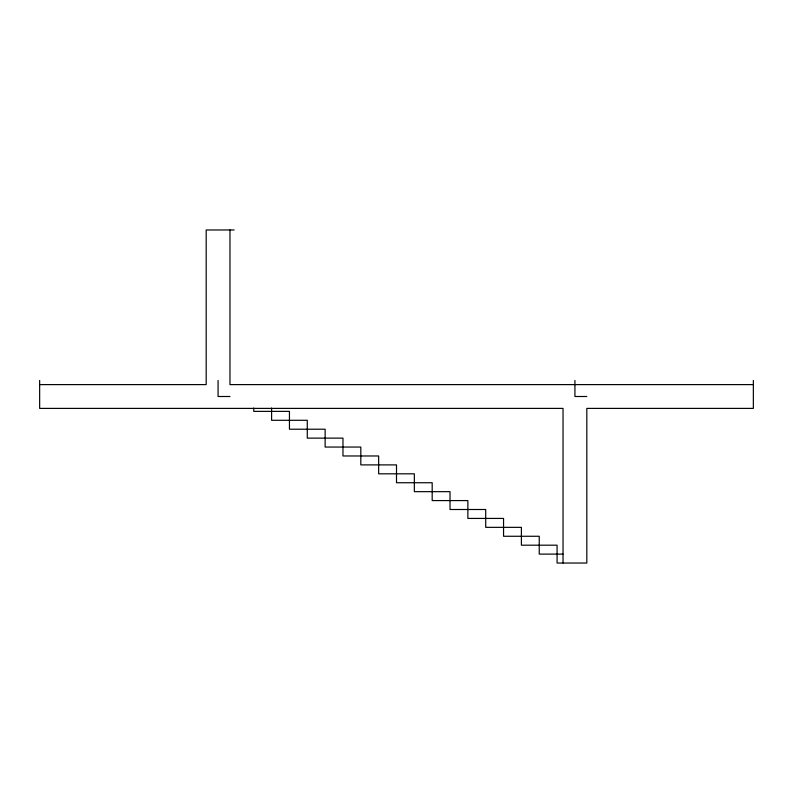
<?xml version="1.0" encoding="UTF-8"?>
<svg xmlns="http://www.w3.org/2000/svg" width="793" height="793" viewBox="0 0 793 793"><rect width="100%" height="100%" fill="white"/><g stroke="black" fill="none" stroke-linecap="round" stroke-linejoin="round"><path stroke-width="1.19" d="M234.133 229.97L206.18 229.97L206.18 384.605L39.65 384.605M753.35 384.605L229.97 384.605L229.97 229.97M229.97 396.5L218.075 396.5L218.075 380.442M586.82 396.5L574.925 396.5L574.925 380.442M563.03 554.109L539.24 554.109L539.24 536.266L503.555 536.266L503.555 518.424L467.87 518.424L467.87 500.581L432.185 500.581L432.185 482.739L396.5 482.739L396.5 464.896L360.815 464.896L360.815 447.054L325.13 447.054L325.13 429.211L289.445 429.211L289.445 411.369L253.76 411.369L253.76 408.018M753.35 380.442L753.35 408.395L586.82 408.395L586.82 563.03L557.082 563.03L557.082 545.188L521.398 545.188L521.398 527.345L485.712 527.345L485.712 509.502L450.027 509.502L450.027 491.66L414.342 491.66L414.342 473.817L378.657 473.817L378.657 455.975L342.972 455.975L342.972 438.132L307.287 438.132L307.287 420.29L271.602 420.29L271.602 408.018M563.03 563.03L563.03 408.395L39.65 408.395L39.65 380.442"/></g></svg>
